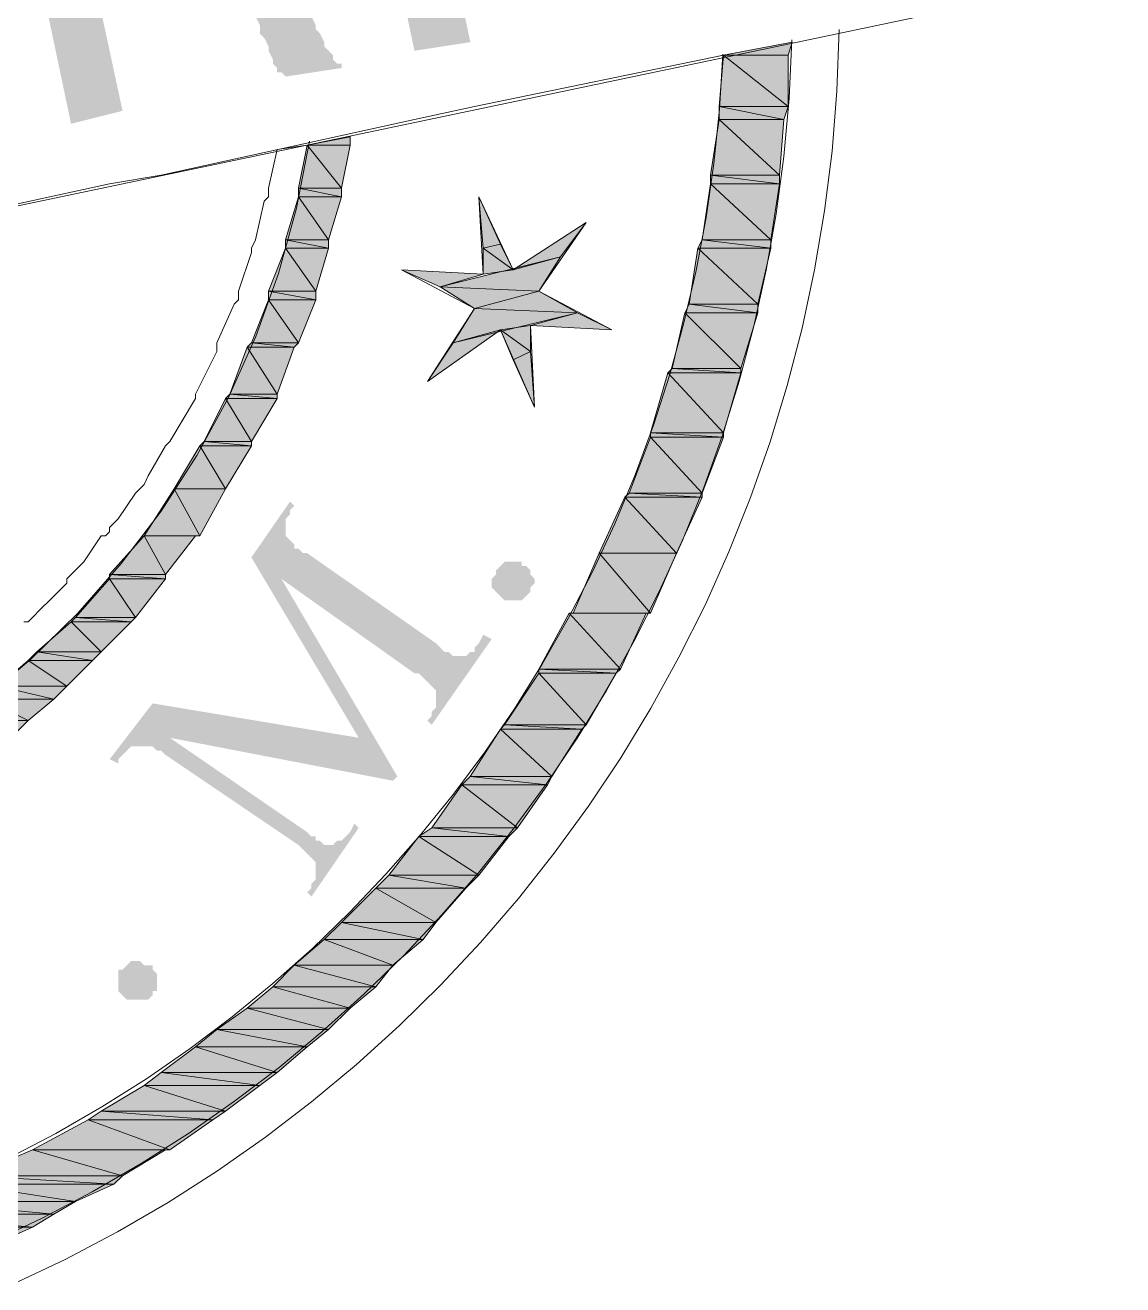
# Model space of a CAD drawing. Header units: millimetres. Extents: x 29 to 95071, y 20 to 67221.
# Drawn here: x 90740 to 92008, y 11666 to 13120 of the extents above; entities that cross this region are included whole.
import ezdxf

# ---------------------------------------------------------------- set-up
doc = ezdxf.new("R2010")
doc.units = ezdxf.units.MM

msp = doc.modelspace()

# ---------------------------------------------------------------- hatches: boundary and pattern name
h = msp.add_hatch(color=7)
h.dxf.hatch_style = 2
h.paths.add_polyline_path([(91189.8, 13090.2), (91070.9, 13655.2), (91135.3, 13665.1), (91254.3, 13100.1)])
h = msp.add_hatch(color=7)
h.paths.add_polyline_path([(90793.3, 13005.9), (90674.4, 13570.9), (90788.4, 13595.7), (90798.3, 13595.7), (90808.2, 13595.7), (90818.1, 13600.7), (90823, 13600.7), (90833, 13600.7), (90842.9, 13600.7), (90847.8, 13600.7), (90857.7, 13600.7), (90862.7, 13600.7), (90872.6, 13600.7), (90877.6, 13600.7), (90887.5, 13600.7), (90892.4, 13600.7), (90897.4, 13595.7), (90907.3, 13595.7), (90912.3, 13595.7), (90917.2, 13590.8), (90922.2, 13590.8), (90927.1, 13590.8), (90932.1, 13585.8), (90937, 13585.8), (90942, 13580.9), (90947, 13575.9), (90956.9, 13570.9), (90961.8, 13566), (90961.8, 13561), (90966.8, 13556.1), (90971.7, 13551.1), (90976.7, 13546.2), (90981.7, 13541.2), (90981.7, 13531.3), (90986.6, 13526.3), (90991.6, 13521.4), (90991.6, 13511.5), (90996.5, 13501.6), (90996.5, 13496.6), (91001.5, 13486.7), (91001.5, 13476.8), (91001.5, 13471.8), (91001.5, 13461.9), (91006.4, 13452), (91006.4, 13447), (91006.4, 13437.1), (91006.4, 13432.2), (91001.5, 13422.2), (91001.5, 13417.3), (91001.5, 13412.3), (91001.5, 13402.4), (90996.5, 13397.5), (90996.5, 13392.5), (90991.6, 13387.6), (90991.6, 13377.6), (90986.6, 13372.7), (90981.7, 13367.7), (90976.7, 13362.8), (90971.7, 13357.8), (90966.8, 13352.9), (90961.8, 13347.9), (90956.9, 13342.9), (90951.9, 13338), (90947, 13338), (90951.9, 13338), (90961.8, 13338), (90966.8, 13333), (90976.7, 13333), (90981.7, 13328.1), (90986.6, 13328.1), (90991.6, 13323.1), (91001.5, 13318.2), (91001.5, 13313.2), (91006.4, 13308.2), (91011.4, 13303.3), (91016.4, 13298.3), (91016.4, 13293.4), (91021.3, 13288.4), (91026.3, 13283.5), (91026.3, 13273.6), (91031.2, 13268.6), (91036.2, 13258.7), (91036.2, 13253.7), (91041.1, 13243.8), (91041.1, 13233.9), (91041.1, 13228.9), (91046.1, 13224), (91046.1, 13219), (91046.1, 13214.1), (91051, 13204.2), (91051, 13194.2), (91056, 13189.3), (91056, 13184.3), (91056, 13174.4), (91061, 13164.5), (91065.9, 13154.6), (91065.9, 13144.7), (91070.9, 13134.8), (91070.9, 13129.8), (91075.8, 13119.9), (91075.8, 13114.9), (91080.8, 13110), (91085.7, 13100.1), (91085.7, 13095.1), (91090.7, 13090.2), (91095.7, 13085.2), (91095.7, 13080.2), (91100.6, 13075.3), (91105.6, 13075.3), (91105.6, 13070.3), (91041.1, 13060.4), (91036.2, 13065.4), (91031.2, 13065.4), (91031.2, 13070.3), (91026.3, 13075.3), (91026.3, 13080.2), (91021.3, 13090.2), (91021.3, 13095.1), (91016.4, 13105), (91011.4, 13110), (91011.4, 13119.9), (91006.4, 13129.8), (91006.4, 13139.7), (91001.5, 13149.6), (90996.5, 13159.6), (90996.5, 13169.5), (90996.5, 13179.4), (90991.6, 13184.3), (90991.6, 13194.2), (90991.6, 13199.2), (90986.6, 13209.1), (90981.7, 13219), (90981.7, 13228.9), (90976.7, 13233.9), (90976.7, 13243.8), (90971.7, 13248.8), (90966.8, 13258.7), (90966.8, 13263.6), (90961.8, 13268.6), (90956.9, 13273.6), (90956.9, 13278.5), (90951.9, 13283.5), (90947, 13283.5), (90942, 13288.4), (90937, 13288.4), (90932.1, 13293.4), (90927.1, 13293.4), (90917.2, 13293.4), (90912.3, 13293.4), (90902.4, 13293.4), (90897.4, 13293.4), (90887.5, 13293.4), (90877.6, 13293.4), (90798.3, 13273.6), (90852.8, 13020.8)])
h.paths.add_polyline_path([(90788.4, 13328.1), (90828, 13338), (90837.9, 13338), (90847.8, 13342.9), (90852.8, 13342.9), (90862.7, 13347.9), (90872.6, 13347.9), (90877.6, 13352.9), (90887.5, 13357.8), (90892.4, 13357.8), (90897.4, 13362.8), (90907.3, 13367.7), (90912.3, 13367.7), (90917.2, 13372.7), (90917.2, 13377.6), (90922.2, 13382.6), (90927.1, 13382.6), (90932.1, 13387.6), (90932.1, 13392.5), (90937, 13402.4), (90937, 13407.4), (90942, 13412.3), (90942, 13417.3), (90942, 13427.2), (90942, 13432.2), (90942, 13442.1), (90942, 13452), (90942, 13456.9), (90942, 13466.9), (90937, 13476.8), (90937, 13486.7), (90932.1, 13491.6), (90927.1, 13501.6), (90927.1, 13506.5), (90922.2, 13511.5), (90917.2, 13516.4), (90912.3, 13521.4), (90907.3, 13526.3), (90902.4, 13531.3), (90897.4, 13536.2), (90892.4, 13536.2), (90887.5, 13541.2), (90877.6, 13541.2), (90872.6, 13541.2), (90867.7, 13541.2), (90857.7, 13546.2), (90852.8, 13546.2), (90842.9, 13546.2), (90837.9, 13541.2), (90828, 13541.2), (90818.1, 13541.2), (90813.1, 13541.2), (90803.2, 13536.2), (90798.3, 13536.2), (90748.7, 13526.3)])
h = msp.add_hatch(color=7)
h.dxf.hatch_style = 2
h.paths.add_polyline_path([(91626, 13100.1), (91621.1, 13085.2), (91546.7, 13085.2)])
h = msp.add_hatch(color=7)
h.paths.add_polyline_path([(91621.1, 13085.2), (91546.7, 13085.2), (91621.1, 13025.7)])
h.paths.add_polyline_path([(91546.7, 13085.2), (91621.1, 13025.7), (91541.7, 13025.7)])
h = msp.add_hatch(color=7)
h.paths.add_polyline_path([(91621.1, 13025.7), (91541.7, 13025.7), (91616.1, 13010.9)])
h.paths.add_polyline_path([(91541.7, 13025.7), (91616.1, 13010.9), (91541.7, 13010.9)])
h = msp.add_hatch(color=7)
h.paths.add_polyline_path([(91616.1, 13010.9), (91541.7, 13010.9), (91611.1, 12946.4)])
h.paths.add_polyline_path([(91541.7, 13010.9), (91611.1, 12946.4), (91531.8, 12946.4)])
h = msp.add_hatch(color=7)
h.dxf.hatch_style = 2
h.paths.add_polyline_path([(91115.5, 12991), (91115.5, 12981.1), (91065.9, 12981.1)])
h = msp.add_hatch(color=7)
h.paths.add_polyline_path([(91115.5, 12981.1), (91065.9, 12981.1), (91105.6, 12931.5)])
h.paths.add_polyline_path([(91065.9, 12981.1), (91105.6, 12931.5), (91056, 12931.5)])
h = msp.add_hatch(color=7)
h.paths.add_polyline_path([(91611.1, 12946.4), (91531.8, 12946.4), (91611.1, 12936.5)])
h.paths.add_polyline_path([(91531.8, 12946.4), (91611.1, 12936.5), (91531.8, 12936.5)])
h = msp.add_hatch(color=7)
h.paths.add_polyline_path([(91105.6, 12931.5), (91056, 12931.5), (91105.6, 12921.6)])
h.paths.add_polyline_path([(91056, 12931.5), (91105.6, 12921.6), (91056, 12921.6)])
h = msp.add_hatch(color=7)
h.paths.add_polyline_path([(91611.1, 12936.5), (91531.8, 12936.5), (91601.2, 12872.1)])
h.paths.add_polyline_path([(91531.8, 12936.5), (91601.2, 12872.1), (91521.9, 12872.1)])
h = msp.add_hatch(color=7)
h.paths.add_polyline_path([(91105.6, 12921.6), (91056, 12921.6), (91090.7, 12872.1)])
h.paths.add_polyline_path([(91056, 12921.6), (91090.7, 12872.1), (91041.1, 12872.1)])
h = msp.add_hatch(color=7)
h.dxf.hatch_style = 2
h.paths.add_polyline_path([(91264.2, 12921.6), (91289, 12867.1), (91269.1, 12862.2)])
h = msp.add_hatch(color=7)
h.dxf.hatch_style = 2
h.paths.add_polyline_path([(91388.1, 12891.9), (91358.4, 12852.2), (91303.8, 12837.4)])
h = msp.add_hatch(color=7)
h.paths.add_polyline_path([(91090.7, 12872.1), (91041.1, 12872.1), (91090.7, 12862.2)])
h.paths.add_polyline_path([(91041.1, 12872.1), (91090.7, 12862.2), (91041.1, 12862.2)])
h = msp.add_hatch(color=7)
h.paths.add_polyline_path([(91601.2, 12872.1), (91521.9, 12872.1), (91601.2, 12862.2)])
h.paths.add_polyline_path([(91521.9, 12872.1), (91601.2, 12862.2), (91517, 12862.2)])
h = msp.add_hatch(color=7)
h.paths.add_polyline_path([(91090.7, 12862.2), (91041.1, 12862.2), (91075.8, 12812.6)])
h.paths.add_polyline_path([(91041.1, 12862.2), (91075.8, 12812.6), (91021.3, 12812.6)])
h = msp.add_hatch(color=7)
h.paths.add_polyline_path([(91289, 12867.1), (91269.1, 12862.2), (91303.8, 12837.4)])
h.paths.add_polyline_path([(91269.1, 12862.2), (91303.8, 12837.4), (91269.1, 12832.4)])
h = msp.add_hatch(color=7)
h.paths.add_polyline_path([(91601.2, 12862.2), (91517, 12862.2), (91586.4, 12797.7)])
h.paths.add_polyline_path([(91517, 12862.2), (91586.4, 12797.7), (91507, 12797.7)])
h = msp.add_hatch(color=7)
h.paths.add_polyline_path([(91358.4, 12852.2), (91219.6, 12817.5), (91333.6, 12812.6)])
h.paths.add_polyline_path([(91219.6, 12817.5), (91333.6, 12812.6), (91259.2, 12792.8)])
h = msp.add_hatch(color=7)
h.dxf.hatch_style = 2
h.paths.add_polyline_path([(91175, 12837.4), (91269.1, 12832.4), (91219.6, 12817.5)])
h = msp.add_hatch(color=7)
h.paths.add_polyline_path([(91075.8, 12812.6), (91021.3, 12812.6), (91075.8, 12802.7)])
h.paths.add_polyline_path([(91021.3, 12812.6), (91075.8, 12802.7), (91021.3, 12802.7)])
h = msp.add_hatch(color=7)
h.paths.add_polyline_path([(91333.6, 12812.6), (91259.2, 12792.8), (91378.2, 12787.8)])
h.paths.add_polyline_path([(91259.2, 12792.8), (91378.2, 12787.8), (91234.4, 12753.1)])
h = msp.add_hatch(color=7)
h.paths.add_polyline_path([(91075.8, 12802.7), (91021.3, 12802.7), (91056, 12753.1)])
h.paths.add_polyline_path([(91021.3, 12802.7), (91056, 12753.1), (91001.5, 12753.1)])
h = msp.add_hatch(color=7)
h.paths.add_polyline_path([(91586.4, 12797.7), (91507, 12797.7), (91586.4, 12787.8)])
h.paths.add_polyline_path([(91507, 12797.7), (91586.4, 12787.8), (91502.1, 12787.8)])
h = msp.add_hatch(color=7)
h.dxf.hatch_style = 2
h.paths.add_polyline_path([(91323.7, 12772.9), (91378.2, 12787.8), (91417.8, 12768)])
h = msp.add_hatch(color=7)
h.paths.add_polyline_path([(91586.4, 12787.8), (91502.1, 12787.8), (91566.5, 12723.4)])
h.paths.add_polyline_path([(91502.1, 12787.8), (91566.5, 12723.4), (91487.2, 12723.4)])
h = msp.add_hatch(color=7)
h.dxf.hatch_style = 2
h.paths.add_polyline_path([(91234.4, 12753.1), (91289, 12768), (91204.7, 12708.5)])
h = msp.add_hatch(color=7)
h.dxf.hatch_style = 2
h.paths.add_polyline_path([(91289, 12768), (91323.7, 12772.9), (91323.7, 12743.2)])
h = msp.add_hatch(color=7)
h.paths.add_polyline_path([(91289, 12768), (91303.8, 12733.3), (91323.7, 12743.2)])
h.paths.add_polyline_path([(91303.8, 12733.3), (91323.7, 12743.2), (91328.6, 12678.8)])
h = msp.add_hatch(color=7)
h.paths.add_polyline_path([(91051, 12748.2), (90996.5, 12748.2), (91031.2, 12693.6)])
h.paths.add_polyline_path([(90996.5, 12748.2), (91031.2, 12693.6), (90976.7, 12693.6)])
h = msp.add_hatch(color=7)
h.paths.add_polyline_path([(91056, 12753.1), (91001.5, 12753.1), (91051, 12748.2)])
h.paths.add_polyline_path([(91001.5, 12753.1), (91051, 12748.2), (90996.5, 12748.2)])
h = msp.add_hatch(color=7)
h.paths.add_polyline_path([(91566.5, 12718.4), (91482.3, 12718.4), (91546.7, 12649)])
h.paths.add_polyline_path([(91482.3, 12718.4), (91546.7, 12649), (91462.4, 12649)])
h = msp.add_hatch(color=7)
h.paths.add_polyline_path([(91566.5, 12723.4), (91487.2, 12723.4), (91566.5, 12718.4)])
h.paths.add_polyline_path([(91487.2, 12723.4), (91566.5, 12718.4), (91482.3, 12718.4)])
h = msp.add_hatch(color=7)
h.paths.add_polyline_path([(91031.2, 12688.7), (90971.7, 12688.7), (91001.5, 12639.1)])
h.paths.add_polyline_path([(90971.7, 12688.7), (91001.5, 12639.1), (90947, 12639.1)])
h = msp.add_hatch(color=7)
h.paths.add_polyline_path([(91031.2, 12693.6), (90976.7, 12693.6), (91031.2, 12688.7)])
h.paths.add_polyline_path([(90976.7, 12693.6), (91031.2, 12688.7), (90971.7, 12688.7)])
h = msp.add_hatch(color=7)
h.paths.add_polyline_path([(91001.5, 12639.1), (90947, 12639.1), (91001.5, 12634.2)])
h.paths.add_polyline_path([(90947, 12639.1), (91001.5, 12634.2), (90942, 12634.2)])
h = msp.add_hatch(color=7)
h.paths.add_polyline_path([(91546.7, 12644.1), (91462.4, 12644.1), (91521.9, 12579.6)])
h.paths.add_polyline_path([(91462.4, 12644.1), (91521.9, 12579.6), (91437.7, 12579.6)])
h = msp.add_hatch(color=7)
h.paths.add_polyline_path([(91546.7, 12649), (91462.4, 12649), (91546.7, 12644.1)])
h.paths.add_polyline_path([(91462.4, 12649), (91546.7, 12644.1), (91462.4, 12644.1)])
h = msp.add_hatch(color=7)
h.paths.add_polyline_path([(91001.5, 12634.2), (90942, 12634.2), (90971.7, 12584.6)])
h.paths.add_polyline_path([(90942, 12634.2), (90971.7, 12584.6), (90912.3, 12584.6)])
h = msp.add_hatch(color=7)
h.paths.add_polyline_path([(90971.7, 12584.6), (90912.3, 12584.6), (90942, 12530.1)])
h.paths.add_polyline_path([(90912.3, 12584.6), (90942, 12530.1), (90877.6, 12530.1)])
h = msp.add_hatch(color=7)
h.paths.add_polyline_path([(91521.9, 12579.6), (91437.7, 12579.6), (91521.9, 12574.7)])
h.paths.add_polyline_path([(91437.7, 12579.6), (91521.9, 12574.7), (91432.7, 12574.7)])
h = msp.add_hatch(color=7)
h.dxf.hatch_style = 2
h.paths.add_polyline_path([(91165, 12247.5), (90907.3, 12297.1), (91065.9, 12188.1), (91070.9, 12183.1), (91075.8, 12183.1), (91075.8, 12178.2), (91080.8, 12178.2), (91085.7, 12173.2), (91090.7, 12173.2), (91095.7, 12173.2), (91100.6, 12178.2), (91105.6, 12178.2), (91110.5, 12183.1), (91115.5, 12188.1), (91120.4, 12198), (91125.4, 12193), (91070.9, 12113.7), (91065.9, 12118.7), (91070.9, 12123.6), (91070.9, 12128.6), (91075.8, 12133.5), (91075.8, 12138.5), (91075.8, 12143.5), (91075.8, 12148.4), (91075.8, 12153.4), (91070.9, 12158.3), (91065.9, 12163.3), (91061, 12168.2), (91056, 12173.2), (90902.4, 12277.3), (90897.4, 12282.2), (90892.4, 12282.2), (90887.5, 12287.2), (90882.5, 12287.2), (90877.6, 12287.2), (90872.6, 12287.2), (90867.7, 12287.2), (90862.7, 12287.2), (90857.7, 12282.2), (90852.8, 12277.3), (90847.8, 12272.3), (90847.8, 12267.4), (90837.9, 12272.3), (90887.5, 12336.8), (91125.4, 12297.1), (91001.5, 12505.3), (91046.1, 12569.7), (91051, 12564.8), (91046.1, 12559.8), (91046.1, 12554.9), (91041.1, 12549.9), (91041.1, 12544.9), (91041.1, 12540), (91041.1, 12535), (91041.1, 12530.1), (91046.1, 12525.1), (91051, 12520.2), (91051, 12515.2), (91056, 12515.2), (91061, 12510.2), (91065.9, 12510.2), (91214.6, 12406.2), (91219.6, 12401.2), (91224.5, 12396.2), (91229.5, 12396.2), (91234.4, 12391.3), (91239.4, 12391.3), (91244.4, 12391.3), (91249.3, 12391.3), (91254.3, 12396.2), (91259.2, 12396.2), (91259.2, 12401.2), (91264.2, 12406.2), (91269.1, 12416.1), (91279, 12411.1), (91209.7, 12312), (91204.7, 12316.9), (91209.7, 12321.9), (91209.7, 12326.9), (91214.6, 12331.8), (91214.6, 12336.8), (91214.6, 12341.7), (91214.6, 12346.7), (91214.6, 12351.6), (91209.7, 12356.6), (91204.7, 12361.5), (91199.7, 12366.5), (91194.8, 12371.5), (91189.8, 12371.5), (91036.2, 12480.5), (91170, 12252.5)])
h = msp.add_hatch(color=7)
h.paths.add_polyline_path([(91521.9, 12574.7), (91432.7, 12574.7), (91492.2, 12510.2)])
h.paths.add_polyline_path([(91432.7, 12574.7), (91492.2, 12510.2), (91403, 12510.2)])
h = msp.add_hatch(color=7)
h.paths.add_polyline_path([(90937, 12530.1), (90877.6, 12530.1), (90902.4, 12485.5)])
h.paths.add_polyline_path([(90877.6, 12530.1), (90902.4, 12485.5), (90837.9, 12485.5)])
h = msp.add_hatch(color=7)
h.paths.add_polyline_path([(90937, 12530.1), (90877.6, 12530.1)])
h.paths.add_polyline_path([(90937, 12530.1), (90877.6, 12530.1), (90942, 12530.1)])
h = msp.add_hatch(color=7)
h.paths.add_polyline_path([(91492.2, 12510.2), (91403, 12510.2), (91462.4, 12440.9)])
h.paths.add_polyline_path([(91403, 12510.2), (91462.4, 12440.9), (91373.2, 12440.9)])
h = msp.add_hatch(color=7)
h.dxf.hatch_style = 2
h.paths.add_polyline_path([(91284, 12490.4), (91289, 12495.4), (91293.9, 12500.3), (91298.9, 12500.3), (91303.8, 12500.3), (91308.8, 12500.3), (91313.7, 12500.3), (91313.7, 12495.4), (91318.7, 12495.4), (91323.7, 12490.4), (91323.7, 12485.5), (91328.6, 12480.5), (91328.6, 12475.5), (91323.7, 12470.6), (91323.7, 12465.6), (91318.7, 12460.7), (91313.7, 12455.7), (91308.8, 12455.7), (91303.8, 12455.7), (91298.9, 12455.7), (91293.9, 12455.7), (91289, 12460.7), (91284, 12465.6), (91279, 12470.6), (91279, 12475.5), (91279, 12480.5), (91284, 12485.5)])
h = msp.add_hatch(color=7)
h.paths.add_polyline_path([(90902.4, 12480.5), (90837.9, 12480.5), (90867.7, 12435.9)])
h.paths.add_polyline_path([(90837.9, 12480.5), (90867.7, 12435.9), (90798.3, 12435.9)])
h = msp.add_hatch(color=7)
h.paths.add_polyline_path([(90902.4, 12485.5), (90837.9, 12485.5), (90902.4, 12480.5)])
h.paths.add_polyline_path([(90837.9, 12485.5), (90902.4, 12480.5), (90837.9, 12480.5)])
h = msp.add_hatch(color=7)
h.paths.add_polyline_path([(90867.7, 12435.9), (90798.3, 12435.9), (90862.7, 12430.9)])
h.paths.add_polyline_path([(90798.3, 12435.9), (90862.7, 12430.9), (90793.3, 12430.9)])
h = msp.add_hatch(color=7)
h.paths.add_polyline_path([(91457.5, 12440.9), (91368.3, 12440.9), (91427.7, 12376.4)])
h.paths.add_polyline_path([(91368.3, 12440.9), (91427.7, 12376.4), (91333.6, 12376.4)])
h = msp.add_hatch(color=7)
h.paths.add_polyline_path([(91462.4, 12440.9), (91373.2, 12440.9), (91457.5, 12440.9)])
h.paths.add_polyline_path([(91373.2, 12440.9), (91457.5, 12440.9), (91368.3, 12440.9)])
h = msp.add_hatch(color=7)
h.paths.add_polyline_path([(90862.7, 12430.9), (90793.3, 12430.9), (90828, 12396.2)])
h.paths.add_polyline_path([(90793.3, 12430.9), (90828, 12396.2), (90753.7, 12396.2)])
h = msp.add_hatch(color=7)
h.paths.add_polyline_path([(90828, 12396.2), (90753.7, 12396.2), (90818.1, 12386.3)])
h.paths.add_polyline_path([(90753.7, 12396.2), (90818.1, 12386.3), (90743.7, 12386.3)])
h = msp.add_hatch(color=7)
h.paths.add_polyline_path([(90818.1, 12386.3), (90743.7, 12386.3), (90788.4, 12356.6)])
h.paths.add_polyline_path([(90743.7, 12386.3), (90788.4, 12356.6), (90709, 12356.6)])
h = msp.add_hatch(color=7)
h.paths.add_polyline_path([(91427.7, 12376.4), (91333.6, 12376.4), (91422.8, 12371.5)])
h.paths.add_polyline_path([(91333.6, 12376.4), (91422.8, 12371.5), (91333.6, 12371.5)])
h = msp.add_hatch(color=7)
h.paths.add_polyline_path([(91422.8, 12371.5), (91333.6, 12371.5), (91388.1, 12312)])
h.paths.add_polyline_path([(91333.6, 12371.5), (91388.1, 12312), (91293.9, 12312)])
h = msp.add_hatch(color=7)
h.paths.add_polyline_path([(90788.4, 12356.6), (90709, 12356.6), (90773.5, 12341.7)])
h.paths.add_polyline_path([(90709, 12356.6), (90773.5, 12341.7), (90694.2, 12341.7)])
h = msp.add_hatch(color=7)
h.paths.add_polyline_path([(90773.5, 12341.7), (90694.2, 12341.7), (90743.7, 12316.9)])
h.paths.add_polyline_path([(90694.2, 12341.7), (90743.7, 12316.9), (90659.5, 12316.9)])
h = msp.add_hatch(color=7)
h.paths.add_polyline_path([(90743.7, 12316.9), (90659.5, 12316.9), (90728.9, 12302.1)])
h.paths.add_polyline_path([(90659.5, 12316.9), (90728.9, 12302.1), (90639.7, 12302.1)])
h = msp.add_hatch(color=7)
h.paths.add_polyline_path([(91383.1, 12307), (91289, 12307), (91348.4, 12252.5)])
h.paths.add_polyline_path([(91289, 12307), (91348.4, 12252.5), (91254.3, 12252.5)])
h = msp.add_hatch(color=7)
h.paths.add_polyline_path([(91388.1, 12312), (91293.9, 12312), (91383.1, 12307)])
h.paths.add_polyline_path([(91293.9, 12312), (91383.1, 12307), (91289, 12307)])
h = msp.add_hatch(color=7)
h.paths.add_polyline_path([(91348.4, 12252.5), (91254.3, 12252.5), (91343.5, 12242.6)])
h.paths.add_polyline_path([(91254.3, 12252.5), (91343.5, 12242.6), (91244.4, 12242.6)])
h = msp.add_hatch(color=7)
h.paths.add_polyline_path([(91343.5, 12242.6), (91244.4, 12242.6), (91308.8, 12193)])
h.paths.add_polyline_path([(91244.4, 12242.6), (91308.8, 12193), (91209.7, 12193)])
h = msp.add_hatch(color=7)
h.paths.add_polyline_path([(91308.8, 12193), (91209.7, 12193), (91298.9, 12183.1)])
h.paths.add_polyline_path([(91209.7, 12193), (91298.9, 12183.1), (91194.8, 12183.1)])
h = msp.add_hatch(color=7)
h.paths.add_polyline_path([(91298.9, 12183.1), (91194.8, 12183.1), (91264.2, 12138.5)])
h.paths.add_polyline_path([(91194.8, 12183.1), (91264.2, 12138.5), (91160.1, 12138.5)])
h = msp.add_hatch(color=7)
h.paths.add_polyline_path([(91264.2, 12138.5), (91160.1, 12138.5), (91249.3, 12123.6)])
h.paths.add_polyline_path([(91160.1, 12138.5), (91249.3, 12123.6), (91145.2, 12123.6)])
h = msp.add_hatch(color=7)
h.paths.add_polyline_path([(91249.3, 12123.6), (91145.2, 12123.6), (91214.6, 12084)])
h.paths.add_polyline_path([(91145.2, 12123.6), (91214.6, 12084), (91105.6, 12084)])
h = msp.add_hatch(color=7)
h.paths.add_polyline_path([(91214.6, 12084), (91105.6, 12084), (91199.7, 12064.2)])
h.paths.add_polyline_path([(91105.6, 12084), (91199.7, 12064.2), (91085.7, 12064.2)])
h = msp.add_hatch(color=7)
h.paths.add_polyline_path([(91199.7, 12064.2), (91085.7, 12064.2), (91165, 12034.4)])
h.paths.add_polyline_path([(91085.7, 12064.2), (91165, 12034.4), (91051, 12034.4)])
h = msp.add_hatch(color=7)
h.dxf.hatch_style = 2
h.paths.add_polyline_path([(90857.7, 12034.4), (90862.7, 12039.4), (90867.7, 12039.4), (90872.6, 12039.4), (90877.6, 12034.4), (90882.5, 12034.4), (90887.5, 12034.4), (90887.5, 12029.5), (90892.4, 12024.5), (90892.4, 12019.5), (90892.4, 12014.6), (90892.4, 12009.6), (90892.4, 12004.7), (90887.5, 12004.7), (90887.5, 11999.7), (90882.5, 11994.8), (90877.6, 11994.8), (90872.6, 11994.8), (90867.7, 11994.8), (90862.7, 11994.8), (90857.7, 11994.8), (90852.8, 11999.7), (90847.8, 12004.7), (90847.8, 12009.6), (90847.8, 12014.6), (90847.8, 12019.5), (90847.8, 12024.5), (90847.8, 12029.5), (90852.8, 12029.5)])
h = msp.add_hatch(color=7)
h.paths.add_polyline_path([(91165, 12034.4), (91051, 12034.4), (91145.2, 12009.6)])
h.paths.add_polyline_path([(91051, 12034.4), (91145.2, 12009.6), (91026.3, 12009.6)])
h = msp.add_hatch(color=7)
h.paths.add_polyline_path([(91145.2, 12009.6), (91026.3, 12009.6), (91115.5, 11984.8)])
h.paths.add_polyline_path([(91026.3, 12009.6), (91115.5, 11984.8), (90996.5, 11984.8)])
h = msp.add_hatch(color=7)
h.paths.add_polyline_path([(91115.5, 11984.8), (90996.5, 11984.8), (91090.7, 11960.1)])
h.paths.add_polyline_path([(90996.5, 11984.8), (91090.7, 11960.1), (90961.8, 11960.1)])
h = msp.add_hatch(color=7)
h.paths.add_polyline_path([(91090.7, 11960.1), (90961.8, 11960.1), (91065.9, 11940.2)])
h.paths.add_polyline_path([(90961.8, 11960.1), (91065.9, 11940.2), (90937, 11940.2)])
h = msp.add_hatch(color=7)
h.paths.add_polyline_path([(91065.9, 11940.2), (90937, 11940.2), (91031.2, 11910.5)])
h.paths.add_polyline_path([(90937, 11940.2), (91031.2, 11910.5), (90897.4, 11910.5)])
h = msp.add_hatch(color=7)
h.paths.add_polyline_path([(91031.2, 11910.5), (90897.4, 11910.5), (91011.4, 11895.6)])
h.paths.add_polyline_path([(90897.4, 11910.5), (91011.4, 11895.6), (90877.6, 11895.6)])
h = msp.add_hatch(color=7)
h.paths.add_polyline_path([(91011.4, 11895.6), (90877.6, 11895.6), (90971.7, 11865.9)])
h.paths.add_polyline_path([(90877.6, 11895.6), (90971.7, 11865.9), (90828, 11865.9)])
h = msp.add_hatch(color=7)
h.paths.add_polyline_path([(90956.9, 11856), (90813.1, 11856), (90907.3, 11821.3)])
h.paths.add_polyline_path([(90813.1, 11856), (90907.3, 11821.3), (90748.7, 11821.3)])
h = msp.add_hatch(color=7)
h.paths.add_polyline_path([(90971.7, 11865.9), (90828, 11865.9), (90956.9, 11856)])
h.paths.add_polyline_path([(90828, 11865.9), (90956.9, 11856), (90813.1, 11856)])
h = msp.add_hatch(color=7)
h.paths.add_polyline_path([(90902.4, 11821.3), (90748.7, 11821.3), (90852.8, 11791.5)])
h.paths.add_polyline_path([(90748.7, 11821.3), (90852.8, 11791.5), (90679.3, 11791.5)])
h = msp.add_hatch(color=7)
h.paths.add_polyline_path([(90902.4, 11821.3), (90748.7, 11821.3)])
h.paths.add_polyline_path([(90902.4, 11821.3), (90748.7, 11821.3), (90907.3, 11821.3)])
h = msp.add_hatch(color=7)
h.paths.add_polyline_path([(90842.9, 11781.6), (90669.4, 11781.6), (90798.3, 11761.8)])
h.paths.add_polyline_path([(90669.4, 11781.6), (90798.3, 11761.8), (90614.9, 11761.8)])
h = msp.add_hatch(color=7)
h.paths.add_polyline_path([(90852.8, 11791.5), (90679.3, 11791.5), (90842.9, 11781.6)])
h.paths.add_polyline_path([(90679.3, 11791.5), (90842.9, 11781.6), (90669.4, 11781.6)])
h = msp.add_hatch(color=7)
h.paths.add_polyline_path([(90798.3, 11761.8), (90614.9, 11761.8), (90773.5, 11746.9)])
h.paths.add_polyline_path([(90614.9, 11761.8), (90773.5, 11746.9), (90580.2, 11746.9)])
h = msp.add_hatch(color=7)
h.paths.add_polyline_path([(90773.5, 11746.9), (90580.2, 11746.9), (90748.7, 11732.1)])
h.paths.add_polyline_path([(90580.2, 11746.9), (90748.7, 11732.1), (90545.5, 11732.1)])
h = msp.add_hatch(color=7)
h.paths.add_polyline_path([(90748.7, 11732.1), (90545.5, 11732.1), (90704.1, 11712.2)])
h.paths.add_polyline_path([(90545.5, 11732.1), (90704.1, 11712.2), (90481, 11712.2)])

# ---------------------------------------------------------------- linework, layer by layer
at = {"color": 7, "lineweight": 0}
for points in [[(92007.7, 13179.4), (88255.6, 12391.3)], [(90700.4, 11714.4), (90759.8, 11742.5), (90817.8, 11772.9), (90874.2, 11805.5), (90929, 11840.4), (90982.2, 11877.5), (91033.6, 11916.6), (91083.4, 11957.8), (91131.3, 12000.9), (91177.4, 12045.9), (91221.5, 12092.7), (91263.7, 12141.2), (91303.8, 12191.5), (91341.9, 12243.4), (91377.8, 12296.8), (91411.6, 12351.7), (91443.1, 12408.1), (91472.3, 12465.8), (91499.1, 12524.8), (91523.5, 12585), (91545.5, 12646.4), (91564.9, 12708.8), (91581.8, 12772.3), (91596, 12836.8), (91607.6, 12902.1), (91616.4, 12968.3), (91622.4, 13035.3), (91625.5, 13102.9)], [(90724.7, 11665.5), (90786.5, 11694.8), (90846.8, 11726.6), (90905.4, 11760.7), (90962.4, 11797.2), (91017.7, 11835.9), (91071.1, 11876.8), (91122.8, 11919.8), (91172.5, 11964.8), (91220.3, 12011.8), (91266.1, 12060.7), (91309.8, 12111.4), (91351.3, 12163.9), (91390.7, 12218), (91427.9, 12273.8), (91462.7, 12331.2), (91495.2, 12390), (91525.3, 12450.2), (91552.8, 12511.8), (91577.9, 12574.6), (91600.4, 12638.6), (91620.2, 12703.8), (91637.3, 12770), (91651.7, 12837.2), (91663.2, 12905.4), (91671.9, 12974.3), (91677.6, 13044.1), (91680.3, 13114.6)], [(90721.2, 11811.9), (90775.8, 11840.3), (90828.9, 11870.9), (90880.6, 11903.5), (90930.7, 11938.2), (90979.3, 11974.8), (91026.3, 12013.3), (91071.6, 12053.6), (91115.1, 12095.7), (91156.9, 12139.5), (91196.8, 12184.9), (91234.9, 12232), (91271, 12280.5), (91305.2, 12330.6), (91337.3, 12382), (91367.4, 12434.7), (91395.3, 12488.8), (91421, 12544.1), (91444.5, 12600.5), (91465.7, 12658), (91484.5, 12716.6), (91501, 12776.1), (91515, 12836.6), (91526.5, 12897.9), (91535.5, 12960), (91541.9, 13022.9), (91545.7, 13086.4)], [(90688.7, 12339.1), (90746.9, 12388), (90801.1, 12441.1), (90851.3, 12498.1), (90897.2, 12558.8), (90938.5, 12622.8), (90975, 12690), (91006.5, 12760.2), (91032.8, 12833), (91053.6, 12908.3), (91068.7, 12985.8)], [(91303.8, 12837.4), (91264.2, 12921.6), (91269.1, 12832.4)], [(91333.6, 12812.6), (91388.1, 12891.9), (91303.8, 12837.4)], [(91269.1, 12832.4), (91175, 12837.4), (91259.2, 12792.8)], [(91323.7, 12772.9), (91417.8, 12768), (91333.6, 12812.6)], [(91259.2, 12792.8), (91204.7, 12708.5), (91289, 12768)], [(91289, 12768), (91328.6, 12678.8), (91323.7, 12772.9)]]:
    msp.add_lwpolyline(points, dxfattribs=at)
for points in [[(91626, 13100.1), (91621.1, 13085.2), (91546.7, 13085.2)], [(91546.7, 13085.2), (91259.2, 13025.7)], [(91546.7, 13085.2), (91621.1, 13025.7), (91541.7, 13025.7)], [(91621.1, 13085.2), (91546.7, 13085.2), (91621.1, 13025.7)], [(91259.2, 13025.7), (91189.8, 13010.9)], [(91621.1, 13025.7), (91541.7, 13025.7), (91616.1, 13010.9)], [(91541.7, 13025.7), (91616.1, 13010.9), (91541.7, 13010.9)], [(91189.8, 13010.9), (90897.4, 12946.4)], [(91541.7, 13010.9), (91611.1, 12946.4), (91531.8, 12946.4)], [(91616.1, 13010.9), (91541.7, 13010.9), (91611.1, 12946.4)], [(91115.5, 12991), (91115.5, 12981.1), (91065.9, 12981.1)], [(91031.2, 12976.2), (91021.3, 12931.5)], [(91065.9, 12981.1), (91031.2, 12976.2)], [(91065.9, 12981.1), (91105.6, 12931.5), (91056, 12931.5)], [(91115.5, 12981.1), (91065.9, 12981.1), (91105.6, 12931.5)], [(90897.4, 12946.4), (90837.9, 12936.5)], [(91611.1, 12946.4), (91531.8, 12946.4), (91611.1, 12936.5)], [(91531.8, 12946.4), (91611.1, 12936.5), (91531.8, 12936.5)], [(90837.9, 12936.5), (90540.5, 12872.1)], [(91021.3, 12931.5), (91021.3, 12921.6)], [(91105.6, 12931.5), (91056, 12931.5), (91105.6, 12921.6)], [(91056, 12931.5), (91105.6, 12921.6), (91056, 12921.6)], [(91531.8, 12936.5), (91601.2, 12872.1), (91521.9, 12872.1)], [(91611.1, 12936.5), (91531.8, 12936.5), (91601.2, 12872.1)], [(91016.4, 12916.7), (91006.4, 12872.1)], [(91021.3, 12921.6), (91016.4, 12916.7)], [(91056, 12921.6), (91090.7, 12872.1), (91041.1, 12872.1)], [(91105.6, 12921.6), (91056, 12921.6), (91090.7, 12872.1)], [(91264.2, 12921.6), (91289, 12867.1), (91269.1, 12862.2)], [(91388.1, 12891.9), (91358.4, 12852.2), (91303.8, 12837.4)], [(91006.4, 12872.1), (91001.5, 12862.2)], [(91090.7, 12872.1), (91041.1, 12872.1), (91090.7, 12862.2)], [(91041.1, 12872.1), (91090.7, 12862.2), (91041.1, 12862.2)], [(91521.9, 12872.1), (91601.2, 12862.2), (91517, 12862.2)], [(91601.2, 12872.1), (91521.9, 12872.1), (91601.2, 12862.2)], [(91001.5, 12857.2), (90986.6, 12812.6)], [(91001.5, 12862.2), (91001.5, 12857.2)], [(91041.1, 12862.2), (91075.8, 12812.6), (91021.3, 12812.6)], [(91090.7, 12862.2), (91041.1, 12862.2), (91075.8, 12812.6)], [(91289, 12867.1), (91269.1, 12862.2), (91303.8, 12837.4)], [(91269.1, 12862.2), (91303.8, 12837.4), (91269.1, 12832.4)], [(91517, 12862.2), (91586.4, 12797.7), (91507, 12797.7)], [(91601.2, 12862.2), (91517, 12862.2), (91586.4, 12797.7)], [(91358.4, 12852.2), (91219.6, 12817.5), (91333.6, 12812.6)], [(91175, 12837.4), (91269.1, 12832.4), (91219.6, 12817.5)], [(90986.6, 12812.6), (90986.6, 12802.7)], [(91075.8, 12812.6), (91021.3, 12812.6), (91075.8, 12802.7)], [(91021.3, 12812.6), (91075.8, 12802.7), (91021.3, 12802.7)], [(91219.6, 12817.5), (91333.6, 12812.6), (91259.2, 12792.8)], [(91333.6, 12812.6), (91259.2, 12792.8), (91378.2, 12787.8)], [(90981.7, 12797.7), (90961.8, 12753.1)], [(90986.6, 12802.7), (90981.7, 12797.7)], [(91021.3, 12802.7), (91056, 12753.1), (91001.5, 12753.1)], [(91075.8, 12802.7), (91021.3, 12802.7), (91056, 12753.1)], [(91507, 12797.7), (91586.4, 12787.8), (91502.1, 12787.8)], [(91586.4, 12797.7), (91507, 12797.7), (91586.4, 12787.8)], [(91259.2, 12792.8), (91378.2, 12787.8), (91234.4, 12753.1)], [(91323.7, 12772.9), (91378.2, 12787.8), (91417.8, 12768)], [(91502.1, 12787.8), (91566.5, 12723.4), (91487.2, 12723.4)], [(91586.4, 12787.8), (91502.1, 12787.8), (91566.5, 12723.4)], [(91234.4, 12753.1), (91289, 12768), (91204.7, 12708.5)], [(91289, 12768), (91323.7, 12772.9), (91323.7, 12743.2)], [(91289, 12768), (91303.8, 12733.3), (91323.7, 12743.2)], [(90961.8, 12743.2), (90937, 12693.6)], [(90961.8, 12753.1), (90961.8, 12748.2)], [(90961.8, 12748.2), (90961.8, 12743.2)], [(90996.5, 12748.2), (91031.2, 12693.6), (90976.7, 12693.6)], [(91001.5, 12753.1), (91051, 12748.2), (90996.5, 12748.2)], [(91051, 12748.2), (90996.5, 12748.2), (91031.2, 12693.6)], [(91056, 12753.1), (91001.5, 12753.1), (91051, 12748.2)], [(91303.8, 12733.3), (91323.7, 12743.2), (91328.6, 12678.8)], [(91482.3, 12718.4), (91546.7, 12649), (91462.4, 12649)], [(91487.2, 12723.4), (91566.5, 12718.4), (91482.3, 12718.4)], [(91566.5, 12718.4), (91482.3, 12718.4), (91546.7, 12649)], [(91566.5, 12723.4), (91487.2, 12723.4), (91566.5, 12718.4)], [(90937, 12688.7), (90907.3, 12639.1)], [(90937, 12693.6), (90937, 12688.7)], [(90971.7, 12688.7), (91001.5, 12639.1), (90947, 12639.1)], [(90976.7, 12693.6), (91031.2, 12688.7), (90971.7, 12688.7)], [(91031.2, 12688.7), (90971.7, 12688.7), (91001.5, 12639.1)], [(91031.2, 12693.6), (90976.7, 12693.6), (91031.2, 12688.7)], [(90907.3, 12639.1), (90902.4, 12634.2)], [(90947, 12639.1), (91001.5, 12634.2), (90942, 12634.2)], [(91001.5, 12639.1), (90947, 12639.1), (91001.5, 12634.2)], [(91462.4, 12644.1), (91521.9, 12579.6), (91437.7, 12579.6)], [(91546.7, 12649), (91462.4, 12649), (91546.7, 12644.1)], [(91462.4, 12649), (91546.7, 12644.1), (91462.4, 12644.1)], [(91546.7, 12644.1), (91462.4, 12644.1), (91521.9, 12579.6)], [(90902.4, 12634.2), (90882.5, 12599.5)], [(90942, 12634.2), (90971.7, 12584.6), (90912.3, 12584.6)], [(91001.5, 12634.2), (90942, 12634.2), (90971.7, 12584.6)], [(90882.5, 12599.5), (90877.6, 12589.5)], [(90867.7, 12579.6), (90847.8, 12549.9)], [(90872.6, 12584.6), (90867.7, 12579.6)], [(90877.6, 12589.5), (90872.6, 12584.6)], [(90912.3, 12584.6), (90942, 12530.1), (90877.6, 12530.1)], [(90912.3, 12584.6), (90971.7, 12584.6)], [(90971.7, 12584.6), (90912.3, 12584.6)], [(90971.7, 12584.6), (90912.3, 12584.6), (90942, 12530.1)], [(91437.7, 12579.6), (91521.9, 12574.7), (91432.7, 12574.7)], [(91521.9, 12579.6), (91437.7, 12579.6), (91521.9, 12574.7)], [(91432.7, 12574.7), (91492.2, 12510.2), (91403, 12510.2)], [(91521.9, 12574.7), (91432.7, 12574.7), (91492.2, 12510.2)], [(90847.8, 12549.9), (90837.9, 12540)], [(90837.9, 12540), (90837.9, 12535)], [(90828, 12530.1), (90808.2, 12500.3)], [(90833, 12530.1), (90828, 12530.1)], [(90837.9, 12535), (90833, 12530.1)], [(90877.6, 12530.1), (90902.4, 12485.5), (90837.9, 12485.5)], [(90937, 12530.1), (90877.6, 12530.1)], [(90937, 12530.1), (90877.6, 12530.1), (90942, 12530.1)], [(90937, 12530.1), (90877.6, 12530.1), (90902.4, 12485.5)], [(91403, 12510.2), (91462.4, 12440.9), (91373.2, 12440.9)], [(91403, 12510.2), (91492.2, 12510.2)], [(91492.2, 12510.2), (91403, 12510.2)], [(91492.2, 12510.2), (91403, 12510.2), (91462.4, 12440.9)], [(90808.2, 12500.3), (90798.3, 12490.4)], [(90793.3, 12485.5), (90788.4, 12480.5)], [(90788.4, 12480.5), (90788.4, 12475.5)], [(90798.3, 12490.4), (90793.3, 12485.5)], [(90837.9, 12480.5), (90867.7, 12435.9), (90798.3, 12435.9)], [(90902.4, 12485.5), (90837.9, 12485.5), (90902.4, 12480.5)], [(90837.9, 12485.5), (90902.4, 12480.5), (90837.9, 12480.5)], [(90902.4, 12480.5), (90837.9, 12480.5), (90867.7, 12435.9)], [(90788.4, 12475.5), (90768.5, 12455.7)], [(90768.5, 12455.7), (90758.6, 12445.8)], [(90748.7, 12435.9), (90743.7, 12430.9)], [(90758.6, 12445.8), (90748.7, 12435.9)], [(90798.3, 12435.9), (90862.7, 12430.9), (90793.3, 12430.9)], [(90867.7, 12435.9), (90798.3, 12435.9), (90862.7, 12430.9)], [(91368.3, 12440.9), (91427.7, 12376.4), (91333.6, 12376.4)], [(91373.2, 12440.9), (91457.5, 12440.9), (91368.3, 12440.9)], [(91457.5, 12440.9), (91368.3, 12440.9), (91427.7, 12376.4)], [(91462.4, 12440.9), (91373.2, 12440.9), (91457.5, 12440.9)], [(90743.7, 12430.9), (90738.8, 12430.9)], [(90793.3, 12430.9), (90828, 12396.2), (90753.7, 12396.2)], [(90862.7, 12430.9), (90793.3, 12430.9), (90828, 12396.2)], [(90753.7, 12396.2), (90818.1, 12386.3), (90743.7, 12386.3)], [(90828, 12396.2), (90753.7, 12396.2), (90818.1, 12386.3)], [(90743.7, 12386.3), (90788.4, 12356.6), (90709, 12356.6)], [(90818.1, 12386.3), (90743.7, 12386.3), (90788.4, 12356.6)], [(91427.7, 12376.4), (91333.6, 12376.4), (91422.8, 12371.5)], [(91333.6, 12376.4), (91422.8, 12371.5), (91333.6, 12371.5)], [(91333.6, 12371.5), (91388.1, 12312), (91293.9, 12312)], [(91422.8, 12371.5), (91333.6, 12371.5), (91388.1, 12312)], [(90709, 12356.6), (90773.5, 12341.7), (90694.2, 12341.7)], [(90788.4, 12356.6), (90709, 12356.6), (90773.5, 12341.7)], [(90694.2, 12341.7), (90743.7, 12316.9), (90659.5, 12316.9)], [(90773.5, 12341.7), (90694.2, 12341.7), (90743.7, 12316.9)], [(90743.7, 12316.9), (90659.5, 12316.9), (90728.9, 12302.1)], [(91289, 12307), (91348.4, 12252.5), (91254.3, 12252.5)], [(91293.9, 12312), (91383.1, 12307), (91289, 12307)], [(91383.1, 12307), (91289, 12307), (91348.4, 12252.5)], [(91388.1, 12312), (91293.9, 12312), (91383.1, 12307)], [(91254.3, 12252.5), (91343.5, 12242.6), (91244.4, 12242.6)], [(91348.4, 12252.5), (91254.3, 12252.5), (91343.5, 12242.6)], [(91244.4, 12242.6), (91308.8, 12193), (91209.7, 12193)], [(91343.5, 12242.6), (91244.4, 12242.6), (91308.8, 12193)], [(91209.7, 12193), (91298.9, 12183.1), (91194.8, 12183.1)], [(91308.8, 12193), (91209.7, 12193), (91298.9, 12183.1)], [(91194.8, 12183.1), (91264.2, 12138.5), (91160.1, 12138.5)], [(91298.9, 12183.1), (91194.8, 12183.1), (91264.2, 12138.5)], [(91160.1, 12138.5), (91249.3, 12123.6), (91145.2, 12123.6)], [(91264.2, 12138.5), (91160.1, 12138.5), (91249.3, 12123.6)], [(91145.2, 12123.6), (91214.6, 12084), (91105.6, 12084)], [(91249.3, 12123.6), (91145.2, 12123.6), (91214.6, 12084)], [(91105.6, 12084), (91199.7, 12064.2), (91085.7, 12064.2)], [(91214.6, 12084), (91105.6, 12084), (91199.7, 12064.2)], [(91085.7, 12064.2), (91165, 12034.4), (91051, 12034.4)], [(91199.7, 12064.2), (91085.7, 12064.2), (91165, 12034.4)], [(91051, 12034.4), (91145.2, 12009.6), (91026.3, 12009.6)], [(91165, 12034.4), (91051, 12034.4), (91145.2, 12009.6)], [(91026.3, 12009.6), (91115.5, 11984.8), (90996.5, 11984.8)], [(91145.2, 12009.6), (91026.3, 12009.6), (91115.5, 11984.8)], [(90996.5, 11984.8), (91090.7, 11960.1), (90961.8, 11960.1)], [(91115.5, 11984.8), (90996.5, 11984.8), (91090.7, 11960.1)], [(90961.8, 11960.1), (91065.9, 11940.2), (90937, 11940.2)], [(91090.7, 11960.1), (90961.8, 11960.1), (91065.9, 11940.2)], [(90937, 11940.2), (91031.2, 11910.5), (90897.4, 11910.5)], [(91065.9, 11940.2), (90937, 11940.2), (91031.2, 11910.5)], [(90897.4, 11910.5), (91011.4, 11895.6), (90877.6, 11895.6)], [(91031.2, 11910.5), (90897.4, 11910.5), (91011.4, 11895.6)], [(90877.6, 11895.6), (90971.7, 11865.9), (90828, 11865.9)], [(91011.4, 11895.6), (90877.6, 11895.6), (90971.7, 11865.9)], [(90813.1, 11856), (90907.3, 11821.3), (90748.7, 11821.3)], [(90828, 11865.9), (90956.9, 11856), (90813.1, 11856)], [(90956.9, 11856), (90813.1, 11856), (90907.3, 11821.3)], [(90971.7, 11865.9), (90828, 11865.9), (90956.9, 11856)], [(90748.7, 11821.3), (90852.8, 11791.5), (90679.3, 11791.5)], [(90902.4, 11821.3), (90748.7, 11821.3)], [(90902.4, 11821.3), (90748.7, 11821.3), (90907.3, 11821.3)], [(90902.4, 11821.3), (90748.7, 11821.3), (90852.8, 11791.5)], [(90669.4, 11781.6), (90798.3, 11761.8), (90614.9, 11761.8)], [(90679.3, 11791.5), (90842.9, 11781.6), (90669.4, 11781.6)], [(90842.9, 11781.6), (90669.4, 11781.6), (90798.3, 11761.8)], [(90852.8, 11791.5), (90679.3, 11791.5), (90842.9, 11781.6)], [(90614.9, 11761.8), (90773.5, 11746.9), (90580.2, 11746.9)], [(90798.3, 11761.8), (90614.9, 11761.8), (90773.5, 11746.9)], [(90580.2, 11746.9), (90748.7, 11732.1), (90545.5, 11732.1)], [(90773.5, 11746.9), (90580.2, 11746.9), (90748.7, 11732.1)], [(90748.7, 11732.1), (90545.5, 11732.1), (90704.1, 11712.2)]]:
    msp.add_lwpolyline(points, close=True, dxfattribs=at)

doc.saveas('drawing.dxf')
